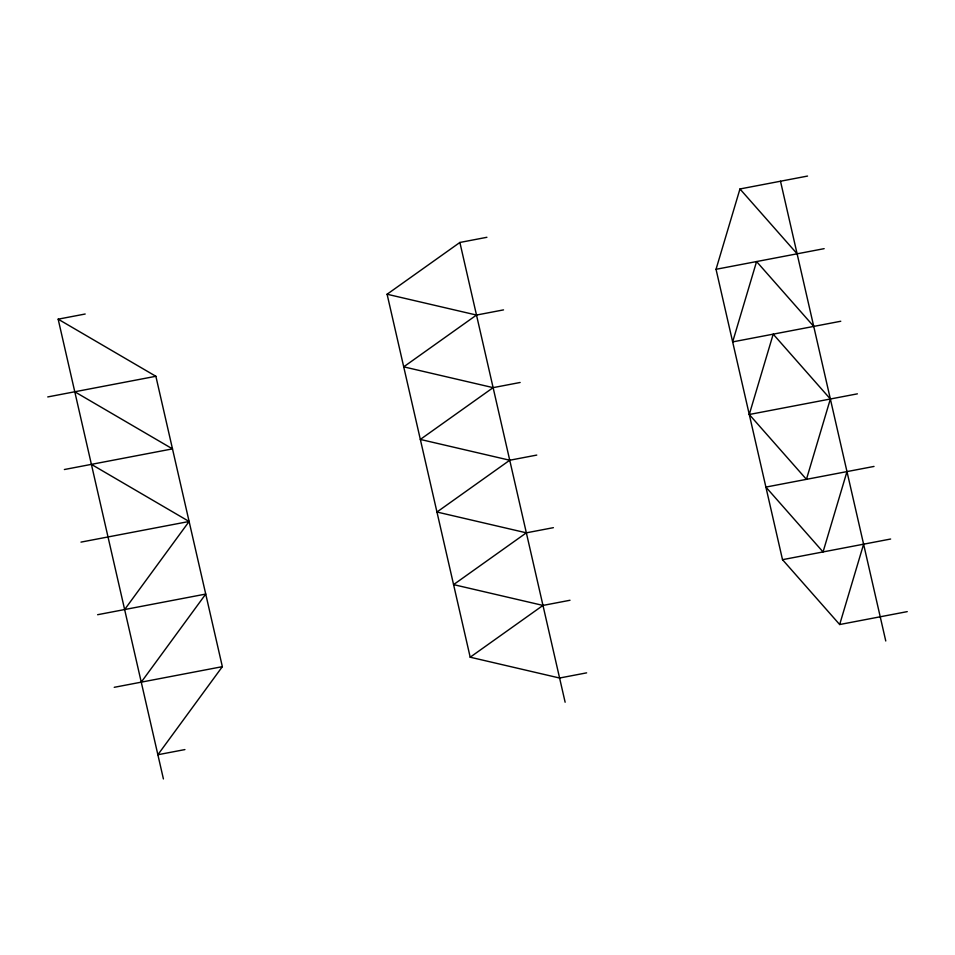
<?xml version="1.0" encoding="UTF-8"?>
<svg xmlns="http://www.w3.org/2000/svg" width="955" height="955" viewBox="0 0 955 955"><rect width="100%" height="100%" fill="white"/><g stroke="black" fill="none" stroke-linecap="round" stroke-linejoin="round"><path stroke-width="1.43" d="M907.25 611.63L839.672 624.534L782.515 559.678L716.035 269.298L739.958 188.971L807.536 176.066M749.269 414.494L773.204 334.155L830.361 399.011L806.438 479.338L749.269 414.494L857.387 393.842M846.978 471.603L823.055 551.93L765.898 487.086L874.016 466.434M839.672 624.534L863.607 544.195M124.639 609.553L189.102 521.478L91.394 464.369M141.256 682.145L205.731 594.07L97.613 614.71M163.412 778.934L58.16 319.173L155.868 376.282L222.348 666.662L157.873 754.737L184.912 749.58M586.621 672.857L559.594 678.026L470.194 657.207L387.097 294.236L459.88 242.463L486.907 237.294M503.524 309.886L476.497 315.055L403.714 366.839L493.114 387.646L520.141 382.478M493.114 387.646L420.331 439.431L509.731 460.238L536.758 455.081M509.731 460.238L436.96 512.023L526.348 532.83L553.387 527.673M526.348 532.83L453.577 584.615L542.977 605.422L570.004 600.265M470.194 657.207L542.977 605.422M58.16 319.173L85.186 314.016M47.75 396.934L155.868 376.282M716.035 269.298L824.153 248.658M64.367 469.526L172.485 448.874L74.777 391.777M840.77 321.25L732.652 341.902L756.575 261.563L813.744 326.407M80.984 542.118L189.102 521.478M114.23 687.314L222.348 666.662M782.515 559.678L890.633 539.026M387.097 294.236L476.497 315.055M739.958 188.971L797.127 253.815M780.498 181.223L885.763 640.984M459.88 242.463L565.133 702.223"/></g></svg>
